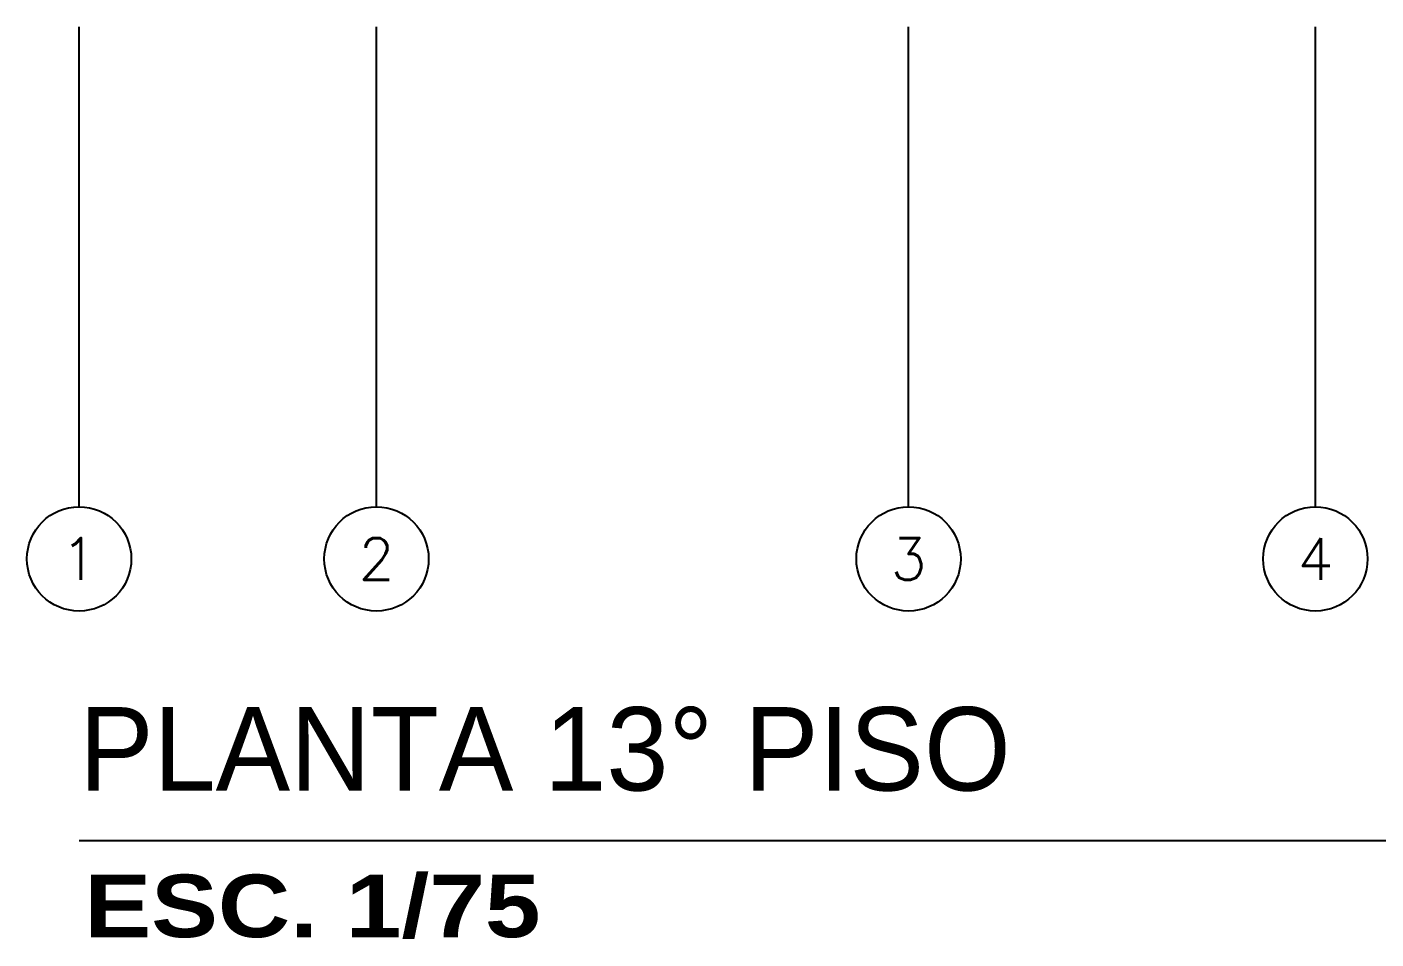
# Model space of a CAD drawing. Header units: millimetres. Extents: x 98 to 155, y -181 to 127.
# Drawn here: x 101.39 to 107.85, y -85.84 to -81.46 of the extents above; entities that cross this region are included whole.
import ezdxf
from ezdxf.enums import TextEntityAlignment as Align

# ---------------------------------------------------------------- set-up
doc = ezdxf.new("R2010")
doc.units = ezdxf.units.MM
doc.header["$LTSCALE"] = 15
doc.linetypes.add('PHANTOM', pattern=[63.5, 31.75, -6.35, 6.35, -6.35, 6.35, -6.35])
doc.linetypes.add('PHANTOM2', pattern=[1.25, 0.625, -0.125, 0.125, -0.125, 0.125, -0.125])
doc.layers.add('A-EJES', color=250, linetype='PHANTOM')
doc.layers.add('L13 Texto Grande', color=150, linetype='Continuous')
doc.styles.add('R160-75', font='ariblk.ttf', dxfattribs={"height": 0.6})
doc.styles.add('R175-75', font='GOTHIC.TTF', dxfattribs={"height": 0.4})
doc.styles.add('ROMANS', font='romans.shx', dxfattribs={"width": 0.8})

# ---------------------------------------------------------------- blocks, each defined once
blk = doc.blocks.new('Ejes_Torre C')
at = {"layer": 'A-EJES', "linetype": 'PHANTOM2'}
for points in [[(0, -2.8), (0, -0.5)], [(1.425, -2.8), (1.425, -0.5)], [(3.975, -2.8), (3.975, -0.5)], [(5.925, -2.8), (5.925, -0.5)]]:
    blk.add_lwpolyline(points, dxfattribs=at)
at = {"layer": 'A-EJES', "linetype": 'Continuous'}
for centre in [(0, -3.05), (1.425, -3.05), (3.975, -3.05), (5.925, -3.05)]:
    blk.add_circle(centre, 0.25, dxfattribs=at)
at = {"layer": 'A-EJES', "linetype": 'Continuous', "style": 'ROMANS'}
for s, p in [('1', (0, -3.05)), ('2', (1.425, -3.05)), ('3', (3.975, -3.05)), ('4', (5.925, -3.05))]:
    blk.add_text(s, height=0.2, dxfattribs=at).set_placement(p, align=Align.MIDDLE_CENTER)

msp = doc.modelspace()

# ---------------------------------------------------------------- linework, layer by layer
at = {"layer": 'L13 Texto Grande'}
msp.add_lwpolyline([(101.6371, -85.365), (144.0528, -85.365)], dxfattribs=at)

# ---------------------------------------------------------------- block references
at = {"layer": 'A-EJES'}
msp.add_blockref('Ejes_Torre C', (101.6371, -80.965), dxfattribs=at)

# ---------------------------------------------------------------- texts
at = {"layer": 'L13 Texto Grande', "attachment_point": 1}
for s, insert, char_height, width, style in [('PLANTA 13° PISO', (101.6371, -84.7256), 0.4, 16.529649, 'R175-75'), ('ESC. 1/75', (101.6623, -85.5287), 0.3, 10.725123, 'R160-75')]:
    msp.add_mtext(s, dxfattribs=dict(at, insert=insert, char_height=char_height, width=width, style=style))

doc.saveas('drawing.dxf')
